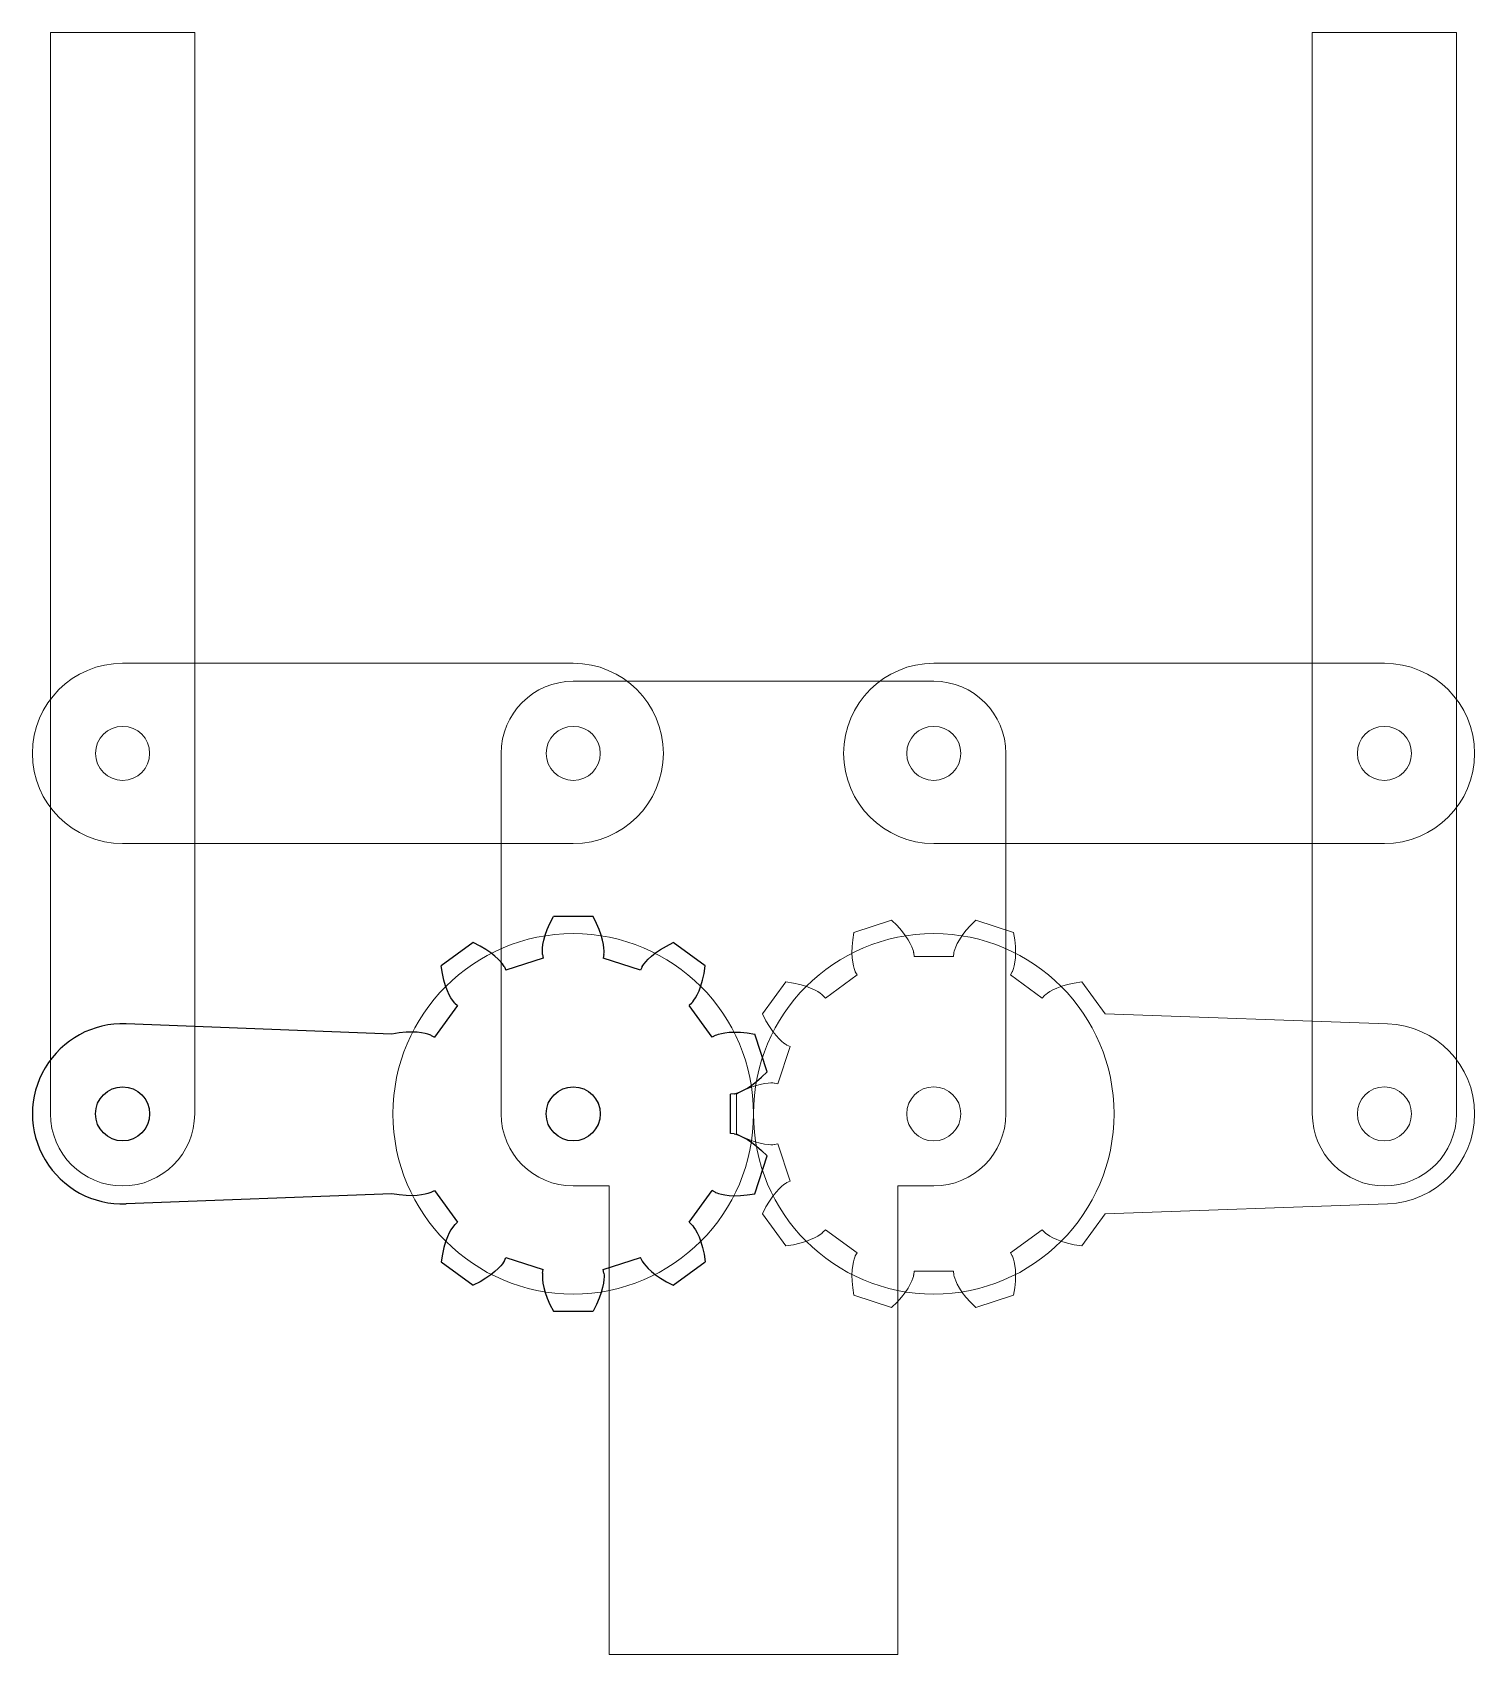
# Model space of a CAD drawing. Extents: x -30 to 50, y -30 to 60.
import ezdxf

# ---------------------------------------------------------------- set-up
doc = ezdxf.new("R2010")
doc.units = 0
doc.layers.add('a1', color=178, linetype='Continuous', true_color=0x000000)
for name, color, linetype, lineweight, true_color in [('a1sk', 1, 'Continuous', 0, 0xff0000), ('a2', 178, 'Continuous', 0, 0x000000), ('a2sk', 1, 'Continuous', 0, 0xff0000), ('g1', 178, 'Continuous', 0, 0x000000), ('g2', 178, 'Continuous', 0, 0x000000), ('l1', 178, 'Continuous', 0, 0x000000), ('l2', 178, 'Continuous', 0, 0x000000), ('sideplate', 178, 'Continuous', 0, 0x000000)]:
    doc.layers.add(name, color=color, linetype=linetype, lineweight=lineweight, true_color=true_color)

msp = doc.modelspace()

# ---------------------------------------------------------------- linework, layer by layer
at = {"layer": 'a1'}
for p, q in [((-1.294, 10.57), (-1.1, 10.945)), ((1.1, 10.945), (-1.1, 10.945)), ((1.294, 10.57), (1.1, 10.945)), ((-1.631, 9.63), (-1.555, 9.909)), ((-1.555, 9.909), (-1.444, 10.223)), ((-1.444, 10.223), (-1.294, 10.57)), ((1.444, 10.223), (1.294, 10.57)), ((1.555, 9.909), (1.444, 10.223)), ((1.631, 9.63), (1.555, 9.909)), ((-5.543, 9.501), (-7.323, 8.208)), ((-5.166, 9.312), (-5.543, 9.501)), ((-4.841, 9.12), (-5.166, 9.312)), ((-4.567, 8.93), (-4.841, 9.12)), ((-1.713, 9.037), (-1.704, 9.192)), ((-1.712, 8.926), (-1.713, 9.037)), ((-1.704, 9.192), (-1.679, 9.391)), ((-1.679, 9.391), (-1.631, 9.63)), ((1.679, 9.391), (1.631, 9.63)), ((1.704, 9.192), (1.679, 9.391)), ((1.713, 9.037), (1.704, 9.192)), ((1.712, 8.926), (1.713, 9.037)), ((4.567, 8.93), (4.841, 9.12)), ((4.841, 9.12), (5.166, 9.312)), ((5.166, 9.312), (5.543, 9.501)), ((7.323, 8.208), (5.543, 9.501)), ((-7.26, 7.79), (-7.323, 8.208)), ((-4.341, 8.75), (-4.567, 8.93)), ((-4.161, 8.584), (-4.341, 8.75)), ((-4.024, 8.438), (-4.161, 8.584)), ((-3.926, 8.318), (-4.024, 8.438)), ((-3.862, 8.227), (-3.926, 8.318)), ((-3.827, 8.17), (-3.862, 8.227)), ((-3.817, 8.151), (-3.827, 8.17)), ((-3.817, 8.151), (-3.732, 7.97)), ((-1.665, 8.641), (-3.732, 7.97)), ((-1.706, 8.859), (-1.712, 8.926)), ((-1.703, 8.837), (-1.706, 8.859)), ((-1.703, 8.837), (-1.665, 8.641)), ((1.703, 8.837), (1.665, 8.641)), ((3.732, 7.97), (1.665, 8.641)), ((1.703, 8.837), (1.706, 8.859)), ((1.706, 8.859), (1.712, 8.926)), ((3.817, 8.151), (3.732, 7.97)), ((3.817, 8.151), (3.827, 8.17)), ((3.827, 8.17), (3.862, 8.227)), ((3.862, 8.227), (3.926, 8.318)), ((3.926, 8.318), (4.024, 8.438)), ((4.024, 8.438), (4.161, 8.584)), ((4.161, 8.584), (4.341, 8.75)), ((4.341, 8.75), (4.567, 8.93)), ((7.26, 7.79), (7.323, 8.208)), ((-7.177, 7.422), (-7.26, 7.79)), ((-7.082, 7.103), (-7.177, 7.422)), ((7.082, 7.103), (7.177, 7.422)), ((7.177, 7.422), (7.26, 7.79)), ((-6.98, 6.832), (-7.082, 7.103)), ((-6.878, 6.61), (-6.98, 6.832)), ((-6.782, 6.435), (-6.878, 6.61)), ((-6.698, 6.304), (-6.782, 6.435)), ((-6.631, 6.215), (-6.698, 6.304)), ((6.631, 6.215), (6.698, 6.304)), ((6.698, 6.304), (6.782, 6.435)), ((6.782, 6.435), (6.878, 6.61)), ((6.878, 6.61), (6.98, 6.832)), ((6.98, 6.832), (7.082, 7.103)), ((-6.426, 6.012), (-7.704, 4.254)), ((-6.588, 6.165), (-6.631, 6.215)), ((-6.572, 6.149), (-6.588, 6.165)), ((-6.572, 6.149), (-6.426, 6.012)), ((6.572, 6.149), (6.426, 6.012)), ((7.704, 4.254), (6.426, 6.012)), ((6.572, 6.149), (6.588, 6.165)), ((6.588, 6.165), (6.631, 6.215)), ((-10.069, 4.429), (-24.808, 4.996)), ((-9.277, 4.533), (-9.653, 4.497)), ((-8.943, 4.54), (-9.277, 4.533)), ((-8.655, 4.527), (-8.943, 4.54)), ((-8.412, 4.498), (-8.655, 4.527)), ((8.412, 4.498), (8.655, 4.527)), ((8.655, 4.527), (8.943, 4.54)), ((8.943, 4.54), (9.277, 4.533)), ((9.277, 4.533), (9.653, 4.497)), ((-9.653, 4.497), (-10.069, 4.429)), ((-8.216, 4.461), (-8.412, 4.498)), ((-8.065, 4.422), (-8.216, 4.461)), ((-7.96, 4.386), (-8.065, 4.422)), ((-7.899, 4.36), (-7.96, 4.386)), ((-7.879, 4.351), (-7.899, 4.36)), ((-7.879, 4.351), (-7.704, 4.254)), ((7.879, 4.351), (7.704, 4.254)), ((7.879, 4.351), (7.899, 4.36)), ((7.899, 4.36), (7.96, 4.386)), ((7.96, 4.386), (8.065, 4.422)), ((8.065, 4.422), (8.216, 4.461)), ((8.216, 4.461), (8.412, 4.498)), ((9.653, 4.497), (10.069, 4.429)), ((10.749, 2.336), (10.069, 4.429)), ((10.169, 1.786), (10.453, 2.035)), ((10.453, 2.035), (10.749, 2.336)), ((8.931, 1.111), (8.733, 1.087)), ((8.733, -1.087), (8.733, 1.087)), ((8.931, 1.111), (8.953, 1.115)), ((8.953, 1.115), (9.018, 1.13)), ((9.018, 1.13), (9.124, 1.163)), ((9.124, 1.163), (9.269, 1.22)), ((9.269, 1.22), (9.45, 1.305)), ((9.45, 1.305), (9.663, 1.425)), ((9.663, 1.425), (9.904, 1.583)), ((9.904, 1.583), (10.169, 1.786)), ((8.931, -1.111), (8.733, -1.087)), ((8.931, -1.111), (8.953, -1.115)), ((8.953, -1.115), (9.018, -1.13)), ((9.018, -1.13), (9.124, -1.163)), ((9.124, -1.163), (9.269, -1.22)), ((9.269, -1.22), (9.45, -1.305)), ((9.45, -1.305), (9.663, -1.425)), ((9.663, -1.425), (9.904, -1.583)), ((9.904, -1.583), (10.169, -1.786)), ((10.169, -1.786), (10.453, -2.035)), ((10.069, -4.429), (10.749, -2.336)), ((10.453, -2.035), (10.749, -2.336)), ((-10.069, -4.429), (-24.808, -4.996)), ((-9.653, -4.497), (-10.069, -4.429)), ((-9.277, -4.533), (-9.653, -4.497)), ((-8.412, -4.498), (-8.655, -4.527)), ((-8.216, -4.461), (-8.412, -4.498)), ((-8.065, -4.422), (-8.216, -4.461)), ((-7.96, -4.386), (-8.065, -4.422)), ((-7.899, -4.36), (-7.96, -4.386)), ((-7.879, -4.351), (-7.899, -4.36)), ((-7.879, -4.351), (-7.704, -4.254)), ((-7.704, -4.254), (-6.426, -6.012)), ((6.426, -6.012), (7.704, -4.254)), ((7.879, -4.351), (7.704, -4.254)), ((7.879, -4.351), (7.899, -4.36)), ((7.899, -4.36), (7.96, -4.386)), ((7.96, -4.386), (8.065, -4.422)), ((8.065, -4.422), (8.216, -4.461)), ((8.216, -4.461), (8.412, -4.498)), ((8.412, -4.498), (8.655, -4.527)), ((9.277, -4.533), (9.653, -4.497)), ((9.653, -4.497), (10.069, -4.429)), ((-8.943, -4.54), (-9.277, -4.533)), ((-8.655, -4.527), (-8.943, -4.54)), ((8.655, -4.527), (8.943, -4.54)), ((8.943, -4.54), (9.277, -4.533)), ((-6.631, -6.215), (-6.698, -6.304)), ((-6.588, -6.165), (-6.631, -6.215)), ((-6.572, -6.149), (-6.588, -6.165)), ((-6.572, -6.149), (-6.426, -6.012)), ((6.572, -6.149), (6.426, -6.012)), ((6.572, -6.149), (6.588, -6.165)), ((6.588, -6.165), (6.631, -6.215)), ((6.631, -6.215), (6.698, -6.304)), ((-7.082, -7.103), (-7.177, -7.422)), ((-6.98, -6.832), (-7.082, -7.103)), ((-6.878, -6.61), (-6.98, -6.832)), ((-6.782, -6.435), (-6.878, -6.61)), ((-6.698, -6.304), (-6.782, -6.435)), ((6.698, -6.304), (6.782, -6.435)), ((6.782, -6.435), (6.878, -6.61)), ((6.878, -6.61), (6.98, -6.832)), ((6.98, -6.832), (7.082, -7.103)), ((7.082, -7.103), (7.177, -7.422)), ((-7.26, -7.79), (-7.323, -8.208)), ((-7.177, -7.422), (-7.26, -7.79)), ((-3.817, -8.151), (-3.732, -7.97)), ((-3.732, -7.97), (-1.665, -8.641)), ((1.665, -8.641), (3.732, -7.97)), ((3.817, -8.151), (3.732, -7.97)), ((7.177, -7.422), (7.26, -7.79)), ((7.26, -7.79), (7.323, -8.208)), ((-7.323, -8.208), (-5.543, -9.501)), ((-4.567, -8.93), (-4.841, -9.12)), ((-4.341, -8.75), (-4.567, -8.93)), ((-4.161, -8.584), (-4.341, -8.75)), ((-4.024, -8.438), (-4.161, -8.584)), ((-3.926, -8.318), (-4.024, -8.438)), ((-3.862, -8.227), (-3.926, -8.318)), ((-3.827, -8.17), (-3.862, -8.227)), ((-3.817, -8.151), (-3.827, -8.17)), ((-1.712, -8.926), (-1.713, -9.037)), ((-1.706, -8.859), (-1.712, -8.926)), ((-1.703, -8.837), (-1.706, -8.859)), ((-1.703, -8.837), (-1.665, -8.641)), ((1.703, -8.837), (1.665, -8.641)), ((1.703, -8.837), (1.706, -8.859)), ((1.706, -8.859), (1.712, -8.926)), ((1.712, -8.926), (1.713, -9.037)), ((3.817, -8.151), (3.827, -8.17)), ((3.827, -8.17), (3.862, -8.227)), ((3.862, -8.227), (3.926, -8.318)), ((3.926, -8.318), (4.024, -8.438)), ((4.024, -8.438), (4.161, -8.584)), ((4.161, -8.584), (4.341, -8.75)), ((4.341, -8.75), (4.567, -8.93)), ((4.567, -8.93), (4.841, -9.12)), ((5.543, -9.501), (7.323, -8.208)), ((-5.166, -9.312), (-5.543, -9.501)), ((-4.841, -9.12), (-5.166, -9.312)), ((-1.713, -9.037), (-1.704, -9.192)), ((-1.704, -9.192), (-1.679, -9.391)), ((-1.679, -9.391), (-1.631, -9.63)), ((-1.631, -9.63), (-1.555, -9.909)), ((1.631, -9.63), (1.555, -9.909)), ((1.679, -9.391), (1.631, -9.63)), ((1.704, -9.192), (1.679, -9.391)), ((1.713, -9.037), (1.704, -9.192)), ((4.841, -9.12), (5.166, -9.312)), ((5.166, -9.312), (5.543, -9.501)), ((-1.555, -9.909), (-1.444, -10.223)), ((-1.444, -10.223), (-1.294, -10.57)), ((-1.294, -10.57), (-1.1, -10.945)), ((1.294, -10.57), (1.1, -10.945)), ((1.444, -10.223), (1.294, -10.57)), ((1.555, -9.909), (1.444, -10.223)), ((-1.1, -10.945), (1.1, -10.945))]:
    msp.add_line(p, q, dxfattribs=at)
for centre in [(-25, 0), (0, 0)]:
    msp.add_circle(centre, 1.5, dxfattribs=at)
msp.add_arc((-25, 0), 5, 87.79437, 272.20563, dxfattribs=at)
at = {"layer": 'a1sk'}
msp.add_circle((0, 0), 10, dxfattribs=at)
at = {"layer": 'a2'}
for p, q in [((15.503, 9.653), (15.571, 10.069)), ((17.664, 10.749), (15.571, 10.069)), ((17.965, 10.453), (17.664, 10.749)), ((18.214, 10.169), (17.965, 10.453)), ((18.417, 9.904), (18.214, 10.169)), ((18.575, 9.663), (18.417, 9.904)), ((21.425, 9.663), (21.583, 9.904)), ((21.583, 9.904), (21.786, 10.169)), ((21.786, 10.169), (22.035, 10.453)), ((22.035, 10.453), (22.336, 10.749)), ((24.429, 10.069), (22.336, 10.749)), ((24.497, 9.653), (24.429, 10.069)), ((15.46, 8.943), (15.467, 9.277)), ((15.467, 9.277), (15.503, 9.653)), ((18.695, 9.45), (18.575, 9.663)), ((18.78, 9.269), (18.695, 9.45)), ((18.837, 9.124), (18.78, 9.269)), ((18.87, 9.018), (18.837, 9.124)), ((18.885, 8.953), (18.87, 9.018)), ((21.115, 8.953), (21.13, 9.018)), ((21.13, 9.018), (21.163, 9.124)), ((21.163, 9.124), (21.22, 9.269)), ((21.22, 9.269), (21.305, 9.45)), ((21.305, 9.45), (21.425, 9.663)), ((24.533, 9.277), (24.497, 9.653)), ((24.54, 8.943), (24.533, 9.277)), ((15.473, 8.655), (15.46, 8.943)), ((15.502, 8.412), (15.473, 8.655)), ((15.539, 8.216), (15.502, 8.412)), ((15.578, 8.065), (15.539, 8.216)), ((18.889, 8.931), (18.885, 8.953)), ((18.889, 8.931), (18.913, 8.733)), ((21.087, 8.733), (18.913, 8.733)), ((21.111, 8.931), (21.087, 8.733)), ((21.111, 8.931), (21.115, 8.953)), ((24.422, 8.065), (24.461, 8.216)), ((24.461, 8.216), (24.498, 8.412)), ((24.498, 8.412), (24.527, 8.655)), ((24.527, 8.655), (24.54, 8.943)), ((11.792, 7.323), (10.499, 5.543)), ((12.21, 7.26), (11.792, 7.323)), ((12.578, 7.177), (12.21, 7.26)), ((15.746, 7.704), (13.988, 6.426)), ((15.614, 7.96), (15.578, 8.065)), ((15.64, 7.899), (15.614, 7.96)), ((15.649, 7.879), (15.64, 7.899)), ((15.649, 7.879), (15.746, 7.704)), ((24.351, 7.879), (24.254, 7.704)), ((26.012, 6.426), (24.254, 7.704)), ((24.351, 7.879), (24.36, 7.899)), ((24.36, 7.899), (24.386, 7.96)), ((24.386, 7.96), (24.422, 8.065)), ((27.422, 7.177), (27.79, 7.26)), ((27.79, 7.26), (28.208, 7.323)), ((29.501, 5.543), (28.208, 7.323)), ((12.897, 7.082), (12.578, 7.177)), ((13.168, 6.98), (12.897, 7.082)), ((13.39, 6.878), (13.168, 6.98)), ((13.565, 6.782), (13.39, 6.878)), ((13.696, 6.698), (13.565, 6.782)), ((13.785, 6.631), (13.696, 6.698)), ((13.835, 6.588), (13.785, 6.631)), ((13.851, 6.572), (13.835, 6.588)), ((13.851, 6.572), (13.988, 6.426)), ((26.149, 6.572), (26.012, 6.426)), ((26.149, 6.572), (26.165, 6.588)), ((26.165, 6.588), (26.215, 6.631)), ((26.215, 6.631), (26.304, 6.698)), ((26.304, 6.698), (26.435, 6.782)), ((26.435, 6.782), (26.61, 6.878)), ((26.61, 6.878), (26.832, 6.98)), ((26.832, 6.98), (27.103, 7.082)), ((27.103, 7.082), (27.422, 7.177)), ((10.688, 5.166), (10.499, 5.543)), ((29.501, 5.543), (45.174, 4.997)), ((10.88, 4.841), (10.688, 5.166)), ((11.07, 4.567), (10.88, 4.841)), ((11.25, 4.341), (11.07, 4.567)), ((11.416, 4.161), (11.25, 4.341)), ((12.03, 3.732), (11.359, 1.665)), ((11.562, 4.024), (11.416, 4.161)), ((11.682, 3.926), (11.562, 4.024)), ((11.773, 3.862), (11.682, 3.926)), ((11.83, 3.827), (11.773, 3.862)), ((11.849, 3.817), (11.83, 3.827)), ((11.849, 3.817), (12.03, 3.732)), ((9.43, 1.294), (9.055, 1.1)), ((9.055, 1.1), (9.055, -1.1)), ((9.777, 1.444), (9.43, 1.294)), ((10.091, 1.555), (9.777, 1.444)), ((10.37, 1.631), (10.091, 1.555)), ((10.609, 1.679), (10.37, 1.631)), ((10.808, 1.704), (10.609, 1.679)), ((10.963, 1.713), (10.808, 1.704)), ((11.074, 1.712), (10.963, 1.713)), ((11.141, 1.706), (11.074, 1.712)), ((11.163, 1.703), (11.141, 1.706)), ((11.163, 1.703), (11.359, 1.665)), ((9.43, -1.294), (9.055, -1.1)), ((9.777, -1.444), (9.43, -1.294)), ((10.091, -1.555), (9.777, -1.444)), ((10.37, -1.631), (10.091, -1.555)), ((10.609, -1.679), (10.37, -1.631)), ((10.808, -1.704), (10.609, -1.679)), ((10.963, -1.713), (10.808, -1.704)), ((11.074, -1.712), (10.963, -1.713)), ((11.141, -1.706), (11.074, -1.712)), ((11.163, -1.703), (11.141, -1.706)), ((11.163, -1.703), (11.359, -1.665)), ((11.359, -1.665), (12.03, -3.732)), ((11.25, -4.341), (11.07, -4.567)), ((11.416, -4.161), (11.25, -4.341)), ((11.562, -4.024), (11.416, -4.161)), ((11.682, -3.926), (11.562, -4.024)), ((11.773, -3.862), (11.682, -3.926)), ((11.83, -3.827), (11.773, -3.862)), ((11.849, -3.817), (11.83, -3.827)), ((11.849, -3.817), (12.03, -3.732)), ((10.688, -5.166), (10.499, -5.543)), ((10.88, -4.841), (10.688, -5.166)), ((11.07, -4.567), (10.88, -4.841)), ((29.501, -5.543), (45.174, -4.997)), ((10.499, -5.543), (11.792, -7.323)), ((28.208, -7.323), (29.501, -5.543)), ((12.578, -7.177), (12.21, -7.26)), ((12.897, -7.082), (12.578, -7.177)), ((13.168, -6.98), (12.897, -7.082)), ((13.39, -6.878), (13.168, -6.98)), ((13.565, -6.782), (13.39, -6.878)), ((13.696, -6.698), (13.565, -6.782)), ((13.785, -6.631), (13.696, -6.698)), ((13.835, -6.588), (13.785, -6.631)), ((13.851, -6.572), (13.835, -6.588)), ((13.851, -6.572), (13.988, -6.426)), ((13.988, -6.426), (15.746, -7.704)), ((24.254, -7.704), (26.012, -6.426)), ((26.149, -6.572), (26.012, -6.426)), ((26.149, -6.572), (26.165, -6.588)), ((26.165, -6.588), (26.215, -6.631)), ((26.215, -6.631), (26.304, -6.698)), ((26.304, -6.698), (26.435, -6.782)), ((26.435, -6.782), (26.61, -6.878)), ((26.61, -6.878), (26.832, -6.98)), ((26.832, -6.98), (27.103, -7.082)), ((27.103, -7.082), (27.422, -7.177)), ((27.422, -7.177), (27.79, -7.26)), ((12.21, -7.26), (11.792, -7.323)), ((15.578, -8.065), (15.539, -8.216)), ((15.614, -7.96), (15.578, -8.065)), ((15.64, -7.899), (15.614, -7.96)), ((15.649, -7.879), (15.64, -7.899)), ((15.649, -7.879), (15.746, -7.704)), ((24.351, -7.879), (24.254, -7.704)), ((24.351, -7.879), (24.36, -7.899)), ((24.36, -7.899), (24.386, -7.96)), ((24.386, -7.96), (24.422, -8.065)), ((24.422, -8.065), (24.461, -8.216)), ((27.79, -7.26), (28.208, -7.323)), ((15.473, -8.655), (15.46, -8.943)), ((15.46, -8.943), (15.467, -9.277)), ((15.502, -8.412), (15.473, -8.655)), ((15.539, -8.216), (15.502, -8.412)), ((18.885, -8.953), (18.87, -9.018)), ((18.889, -8.931), (18.885, -8.953)), ((18.889, -8.931), (18.913, -8.733)), ((18.913, -8.733), (21.087, -8.733)), ((21.111, -8.931), (21.087, -8.733)), ((21.111, -8.931), (21.115, -8.953)), ((21.115, -8.953), (21.13, -9.018)), ((24.461, -8.216), (24.498, -8.412)), ((24.498, -8.412), (24.527, -8.655)), ((24.527, -8.655), (24.54, -8.943)), ((24.54, -8.943), (24.533, -9.277)), ((15.467, -9.277), (15.503, -9.653)), ((15.503, -9.653), (15.571, -10.069)), ((18.575, -9.663), (18.417, -9.904)), ((18.695, -9.45), (18.575, -9.663)), ((18.78, -9.269), (18.695, -9.45)), ((18.837, -9.124), (18.78, -9.269)), ((18.87, -9.018), (18.837, -9.124)), ((21.13, -9.018), (21.163, -9.124)), ((21.163, -9.124), (21.22, -9.269)), ((21.22, -9.269), (21.305, -9.45)), ((21.305, -9.45), (21.425, -9.663)), ((21.425, -9.663), (21.583, -9.904)), ((24.497, -9.653), (24.429, -10.069)), ((24.533, -9.277), (24.497, -9.653)), ((15.571, -10.069), (17.664, -10.749)), ((17.965, -10.453), (17.664, -10.749)), ((18.214, -10.169), (17.965, -10.453)), ((18.417, -9.904), (18.214, -10.169)), ((21.583, -9.904), (21.786, -10.169)), ((21.786, -10.169), (22.035, -10.453)), ((22.035, -10.453), (22.336, -10.749)), ((22.336, -10.749), (24.429, -10.069))]:
    msp.add_line(p, q, dxfattribs=at)
for centre in [(20, 0), (45, 0)]:
    msp.add_circle(centre, 1.5, dxfattribs=at)
msp.add_arc((45, 0), 5, 271.99531, 88.00469, dxfattribs=at)
at = {"layer": 'a2sk'}
msp.add_circle((20, 0), 10, dxfattribs=at)
at = {"layer": 'g1'}
for p, q in [((-29, 0), (-29, 60)), ((-29, 60), (-21, 60)), ((-21, 0), (-21, 60))]:
    msp.add_line(p, q, dxfattribs=at)
for centre in [(-25, 20), (-25, 0)]:
    msp.add_circle(centre, 1.5, dxfattribs=at)
msp.add_arc((-25, 0), 4, 180, 0, dxfattribs=at)
at = {"layer": 'g2'}
for p, q in [((41, 0), (41, 60)), ((41, 60), (49, 60)), ((49, 0), (49, 60))]:
    msp.add_line(p, q, dxfattribs=at)
for centre in [(45, 20), (45, 0)]:
    msp.add_circle(centre, 1.5, dxfattribs=at)
msp.add_arc((45, 0), 4, 180, 0, dxfattribs=at)
at = {"layer": 'l1'}
for p, q in [((-25, 25), (0, 25)), ((-25, 15), (0, 15))]:
    msp.add_line(p, q, dxfattribs=at)
for centre in [(-25, 20), (0, 20)]:
    msp.add_circle(centre, 1.5, dxfattribs=at)
for centre, start, end in [((-25, 20), 90, 270), ((0, 20), 270, 90)]:
    msp.add_arc(centre, 5, start, end, dxfattribs=at)
at = {"layer": 'l2'}
for p, q in [((20, 25), (45, 25)), ((45, 15), (20, 15))]:
    msp.add_line(p, q, dxfattribs=at)
for centre in [(20, 20), (45, 20)]:
    msp.add_circle(centre, 1.5, dxfattribs=at)
for centre, start, end in [((20, 20), 90, 270), ((45, 20), 270, 90)]:
    msp.add_arc(centre, 5, start, end, dxfattribs=at)
at = {"layer": 'sideplate'}
for p, q in [((20, 24), (0, 24)), ((-4, 20), (-4, 0)), ((24, 0), (24, 20)), ((0, -4), (2, -4)), ((2, -30), (2, -4)), ((18, -4), (18, -30)), ((18, -4), (20, -4)), ((18, -30), (2, -30))]:
    msp.add_line(p, q, dxfattribs=at)
for centre in [(0, 20), (20, 20), (0, 0), (20, 0)]:
    msp.add_circle(centre, 1.5, dxfattribs=at)
for centre, start, end in [((0, 20), 90, 180), ((20, 20), 0, 90), ((0, 0), 180, 270), ((20, 0), 270, 0)]:
    msp.add_arc(centre, 4, start, end, dxfattribs=at)

doc.saveas('drawing.dxf')
